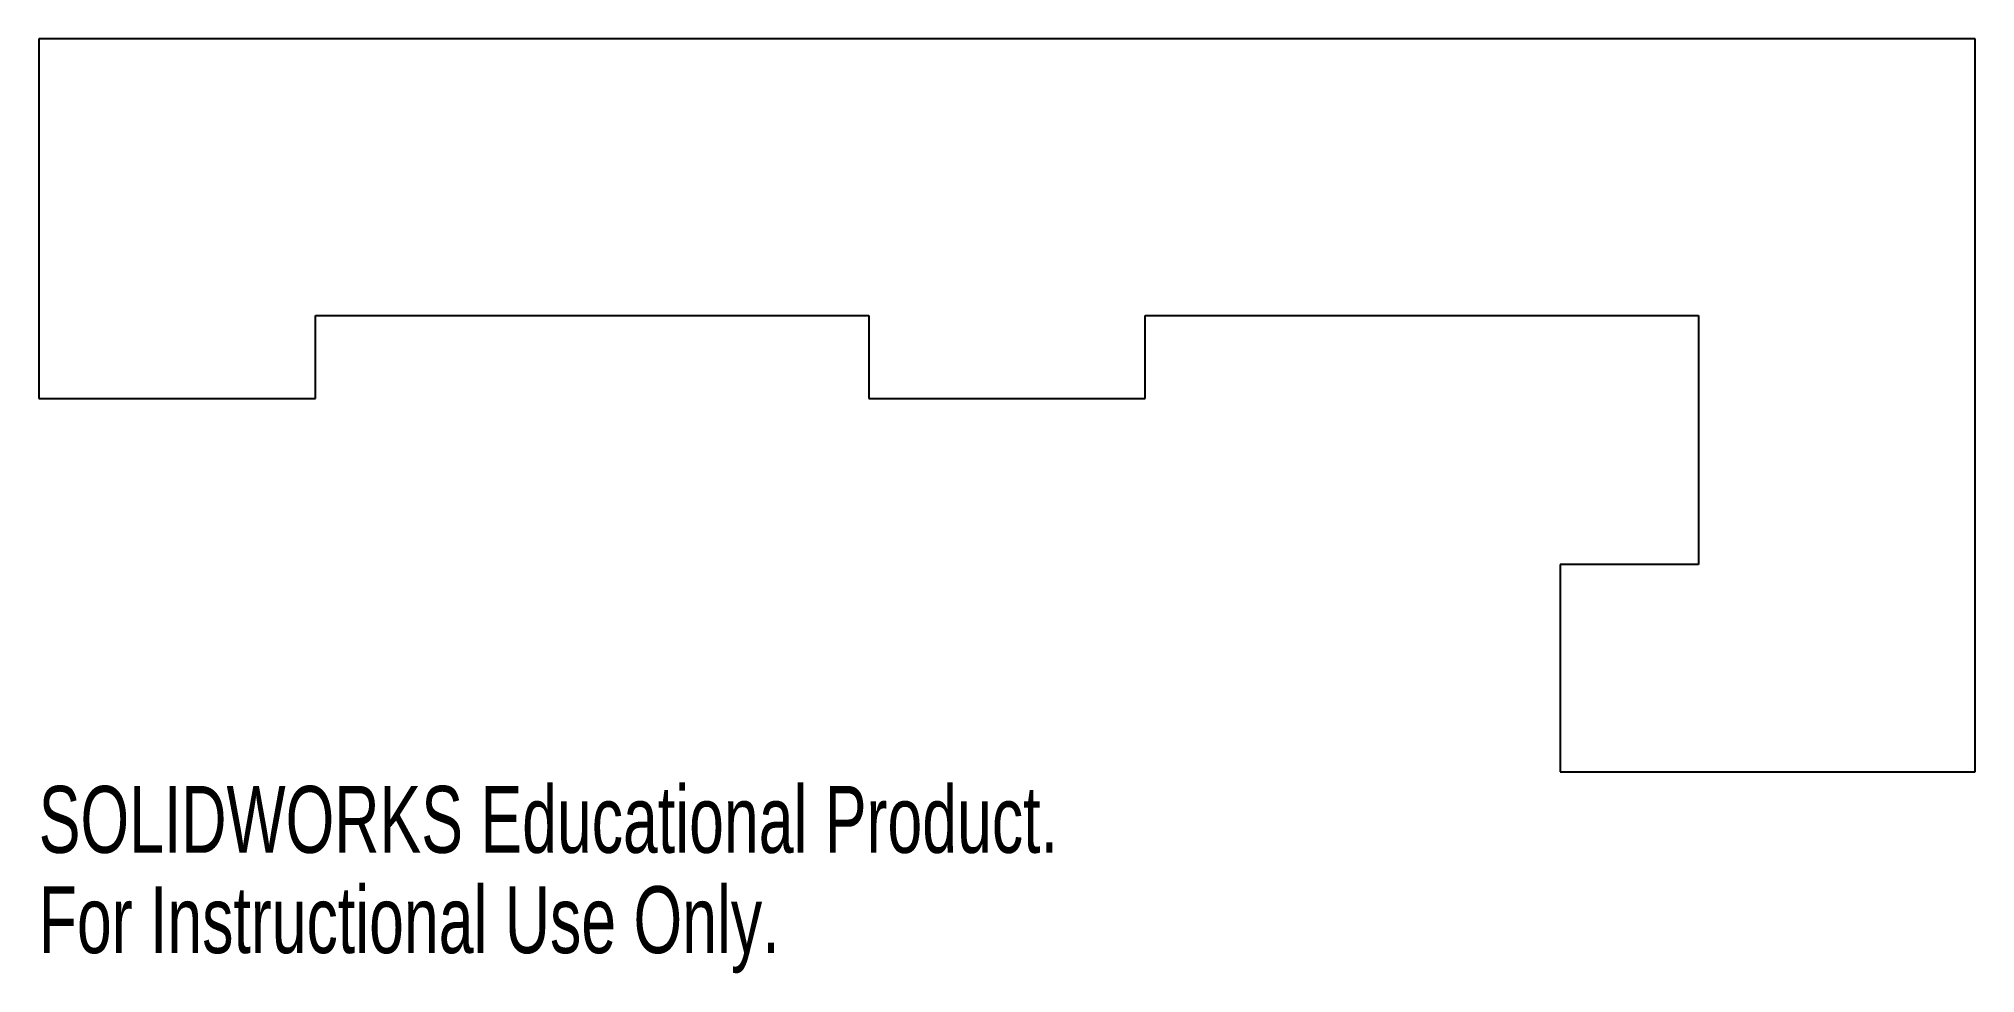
# Model space of a CAD drawing. Header units: millimetres. Extents: x -140 to 0, y -68 to 0.
import ezdxf

# ---------------------------------------------------------------- set-up
doc = ezdxf.new("R2010")
doc.units = ezdxf.units.MM
doc.styles.add('SLDTEXTSTYLE0', font='TXT', dxfattribs={"width": 0.7})

msp = doc.modelspace()

# ---------------------------------------------------------------- linework, layer by layer
at = {"color": 7, "linetype": 'Continuous', "lineweight": 25}
for p, q in [((0, 0), (-140, 0)), ((-140, 0), (-140, -26)), ((0, -53), (0, 0)), ((-120, -26), (-120, -20)), ((-120, -20), (-80, -20)), ((-80, -20), (-80, -26)), ((-60, -26), (-60, -20)), ((-60, -20), (-20, -20)), ((-20, -20), (-20, -38)), ((-140, -26), (-120, -26)), ((-80, -26), (-60, -26)), ((-30, -38), (-30, -53)), ((-20, -38), (-30, -38)), ((-30, -53), (0, -53))]:
    msp.add_line(p, q, dxfattribs=at)

# ---------------------------------------------------------------- texts
at = {"color": 7, "linetype": 'Continuous', "char_height": 4.8336, "attachment_point": 1, "style": 'SLDTEXTSTYLE0'}
for s, insert in [('SOLIDWORKS Educational Product.', (-140, -54.02)), ('For Instructional Use Only.', (-140, -61.27))]:
    msp.add_mtext(s, dxfattribs=dict(at, insert=insert))

doc.saveas('drawing.dxf')
